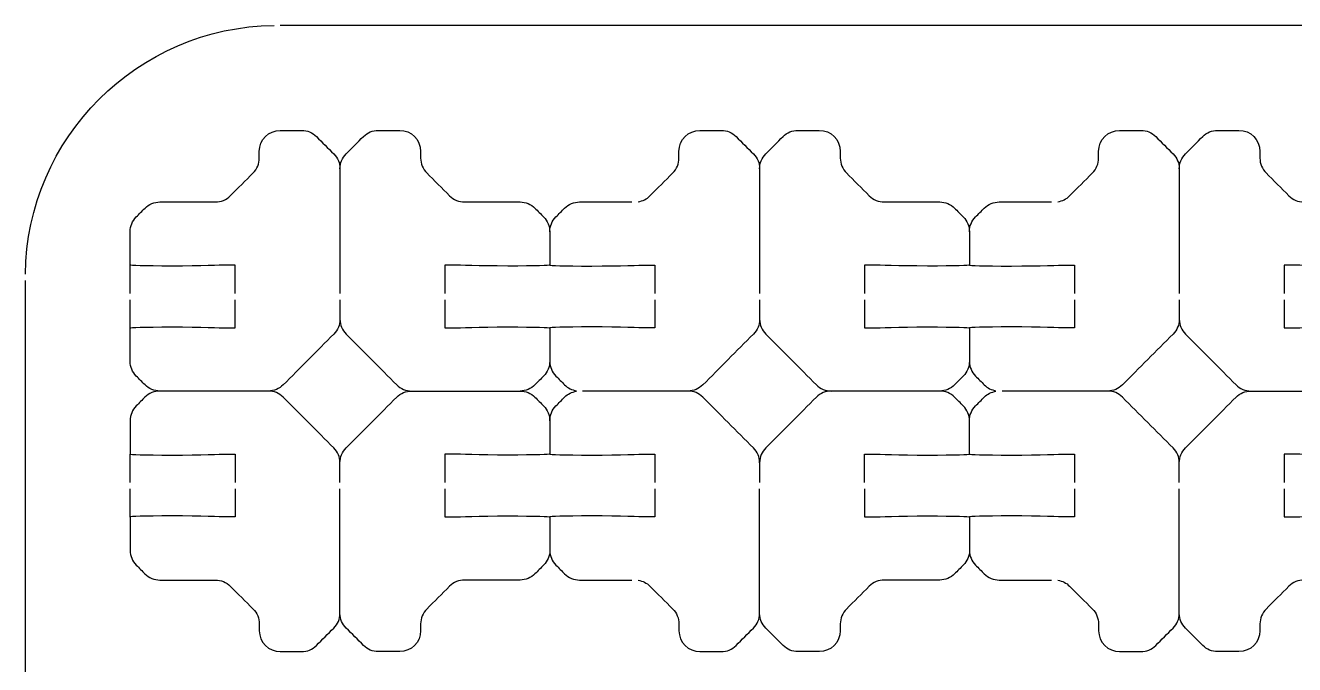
# Model space of a CAD drawing. Extents: x 5 to 405, y 225 to 445.
# Drawn here: x 5 to 65.5, y 414.6 to 445 of the extents above; entities that cross this region are included whole.
import ezdxf

# ---------------------------------------------------------------- set-up
doc = ezdxf.new("R2010")
doc.units = 0
doc.header["$MEASUREMENT"] = 0
doc.layers.add('DEFAULT', color=18, linetype='CONTINUOUS')

msp = doc.modelspace()

# ---------------------------------------------------------------- linework, layer by layer
at = {"layer": 'DEFAULT', "color": 1}
for points in [[(122.849, 444.999), (17.149, 444.999)], [(9.992, 432.236), (9.992, 433.587)], [(5, 237.15), (5, 432.85)], [(9.992, 430.585), (9.992, 431.936)], [(9.992, 423.233), (9.992, 424.584)], [(9.992, 421.582), (9.992, 422.933)]]:
    msp.add_lwpolyline(points, dxfattribs=at)
msp.add_open_spline([(5, 433.15), (5.081, 439.658), (10.341, 444.918), (16.85, 444.999)], degree=3, dxfattribs=at)
for points, knots in [([(14.995, 432.236), (14.995, 432.686), (14.995, 433.136), (14.995, 433.587), (14.828, 433.587), (14.661, 433.587), (14.494, 433.587), (14.367, 433.587), (13.376, 433.537), (11.993, 433.537), (10.61, 433.537), (9.993, 433.562), (9.993, 433.587), (9.993, 434.115), (9.993, 434.643), (9.993, 435.171), (9.993, 435.439), (10.099, 435.693), (10.286, 435.88), (10.425, 436.019), (10.563, 436.157), (10.702, 436.296), (10.889, 436.483), (11.143, 436.589), (11.411, 436.589), (12.294, 436.589), (13.177, 436.589), (14.061, 436.589), (14.325, 436.589), (14.579, 436.695), (14.766, 436.882), (15.129, 437.245), (15.493, 437.608), (15.856, 437.972), (16.043, 438.159), (16.149, 438.413), (16.149, 438.677), (16.149, 438.784), (16.149, 438.891), (16.149, 438.998), (16.149, 439.552), (16.597, 440), (17.151, 440), (17.49, 440), (17.828, 440), (18.167, 440), (18.431, 440), (18.685, 439.894), (18.872, 439.707), (19.149, 439.432), (19.425, 439.157), (19.701, 438.882), (19.888, 438.695), (19.994, 438.437), (19.994, 438.173), (19.994, 436.194), (19.994, 434.215), (19.994, 432.236)], [0, 0, 0, 0, 3.83, 3.83, 3.83, 5.25, 5.25, 5.25, 6.25, 6.25, 6.25, 7.25, 7.25, 7.25, 11.74, 11.74, 11.74, 12.74, 12.74, 12.74, 14.408772, 14.408772, 14.408772, 15.408772, 15.408772, 15.408772, 22.918772, 22.918772, 22.918772, 23.918772, 23.918772, 23.918772, 28.288692, 28.288692, 28.288692, 29.288692, 29.288692, 29.288692, 30.198692, 30.198692, 30.198692, 31.198692, 31.198692, 31.198692, 34.078692, 34.078692, 34.078692, 35.078692, 35.078692, 35.078692, 38.39503, 38.39503, 38.39503, 39.39503, 39.39503, 39.39503, 56.22503, 56.22503, 56.22503, 56.22503]), ([(19.993, 438.173), (19.993, 438.438), (20.099, 438.695), (20.289, 438.882), (20.564, 439.157), (20.84, 439.433), (21.115, 439.708), (21.302, 439.895), (21.556, 440.001), (21.82, 440.001), (22.16, 440.001), (22.5, 440.001), (22.84, 440.001), (23.39, 440.001), (23.838, 439.553), (23.838, 438.999), (23.838, 438.892), (23.838, 438.785), (23.838, 438.678), (23.838, 438.413), (23.944, 438.159), (24.131, 437.972), (24.494, 437.609), (24.858, 437.245), (25.221, 436.882), (25.408, 436.695), (25.662, 436.589), (25.93, 436.589), (26.813, 436.589), (27.696, 436.589), (28.579, 436.589), (28.844, 436.589), (29.098, 436.483), (29.285, 436.296), (29.424, 436.158), (29.563, 436.019), (29.701, 435.88), (29.888, 435.693), (29.994, 435.439), (29.994, 435.171), (29.994, 434.643), (29.994, 434.115), (29.994, 433.587), (29.994, 433.562), (29.377, 433.538), (27.994, 433.538), (26.611, 433.538), (25.62, 433.587), (25.493, 433.587), (25.326, 433.587), (25.159, 433.587), (24.992, 433.587), (24.992, 433.137), (24.992, 432.686), (24.992, 432.236)], [0, 0, 0, 0, 1, 1, 1, 4.30926, 4.30926, 4.30926, 5.30926, 5.30926, 5.30926, 8.19926, 8.19926, 8.19926, 9.19926, 9.19926, 9.19926, 10.10926, 10.10926, 10.10926, 11.10926, 11.10926, 11.10926, 15.47918, 15.47918, 15.47918, 16.47918, 16.47918, 16.47918, 23.98918, 23.98918, 23.98918, 24.98918, 24.98918, 24.98918, 26.657952, 26.657952, 26.657952, 27.657952, 27.657952, 27.657952, 32.147952, 32.147952, 32.147952, 33.147952, 33.147952, 33.147952, 34.147952, 34.147952, 34.147952, 35.567952, 35.567952, 35.567952, 39.397952, 39.397952, 39.397952, 39.397952]), ([(34.211, 436.603), (34.423, 436.631), (34.617, 436.73), (34.769, 436.882), (35.132, 437.245), (35.495, 437.608), (35.859, 437.972), (36.046, 438.159), (36.152, 438.413), (36.152, 438.677), (36.152, 438.784), (36.152, 438.891), (36.152, 438.998), (36.152, 439.552), (36.6, 440), (37.153, 440), (37.492, 440), (37.831, 440), (38.169, 440), (38.434, 440), (38.688, 439.894), (38.875, 439.707), (39.151, 439.432), (39.428, 439.157), (39.704, 438.882), (39.891, 438.695), (39.997, 438.437), (39.997, 438.173), (39.997, 436.194), (39.997, 434.215), (39.997, 432.236)], [0, 0, 0, 0, 1, 1, 1, 5.36992, 5.36992, 5.36992, 6.36992, 6.36992, 6.36992, 7.27992, 7.27992, 7.27992, 8.27992, 8.27992, 8.27992, 11.15992, 11.15992, 11.15992, 12.15992, 12.15992, 12.15992, 15.476258, 15.476258, 15.476258, 16.476258, 16.476258, 16.476258, 33.306258, 33.306258, 33.306258, 33.306258]), ([(39.995, 438.173), (39.995, 438.438), (40.101, 438.695), (40.292, 438.882), (40.567, 439.157), (40.842, 439.433), (41.117, 439.708), (41.304, 439.895), (41.558, 440.001), (41.823, 440.001), (42.163, 440.001), (42.502, 440.001), (42.842, 440.001), (43.393, 440.001), (43.841, 439.553), (43.841, 438.999), (43.841, 438.892), (43.841, 438.785), (43.841, 438.678), (43.841, 438.413), (43.946, 438.159), (44.133, 437.972), (44.497, 437.609), (44.86, 437.245), (45.224, 436.882), (45.411, 436.695), (45.665, 436.589), (45.933, 436.589), (46.816, 436.589), (47.699, 436.589), (48.582, 436.589), (48.847, 436.589), (49.101, 436.483), (49.288, 436.296), (49.426, 436.158), (49.565, 436.019), (49.704, 435.88), (49.891, 435.693), (49.997, 435.439), (49.997, 435.171), (49.997, 434.643), (49.997, 434.115), (49.997, 433.587), (49.997, 433.562), (49.379, 433.538), (47.996, 433.538), (46.613, 433.538), (45.622, 433.587), (45.495, 433.587), (45.328, 433.587), (45.161, 433.587), (44.994, 433.587), (44.994, 433.137), (44.994, 432.686), (44.994, 432.236)], [0, 0, 0, 0, 1, 1, 1, 4.30926, 4.30926, 4.30926, 5.30926, 5.30926, 5.30926, 8.19926, 8.19926, 8.19926, 9.19926, 9.19926, 9.19926, 10.10926, 10.10926, 10.10926, 11.10926, 11.10926, 11.10926, 15.47918, 15.47918, 15.47918, 16.47918, 16.47918, 16.47918, 23.98918, 23.98918, 23.98918, 24.98918, 24.98918, 24.98918, 26.657952, 26.657952, 26.657952, 27.657952, 27.657952, 27.657952, 32.147952, 32.147952, 32.147952, 33.147952, 33.147952, 33.147952, 34.147952, 34.147952, 34.147952, 35.567952, 35.567952, 35.567952, 39.397952, 39.397952, 39.397952, 39.397952]), ([(54.214, 436.603), (54.425, 436.631), (54.619, 436.73), (54.771, 436.882), (55.134, 437.245), (55.498, 437.608), (55.861, 437.972), (56.048, 438.159), (56.154, 438.413), (56.154, 438.677), (56.154, 438.784), (56.154, 438.891), (56.154, 438.998), (56.154, 439.552), (56.602, 440), (57.156, 440), (57.495, 440), (57.833, 440), (58.172, 440), (58.436, 440), (58.69, 439.894), (58.877, 439.707), (59.154, 439.432), (59.43, 439.157), (59.706, 438.882), (59.893, 438.695), (59.999, 438.437), (59.999, 438.173), (59.999, 436.194), (59.999, 434.215), (59.999, 432.236)], [0, 0, 0, 0, 1, 1, 1, 5.36992, 5.36992, 5.36992, 6.36992, 6.36992, 6.36992, 7.27992, 7.27992, 7.27992, 8.27992, 8.27992, 8.27992, 11.15992, 11.15992, 11.15992, 12.15992, 12.15992, 12.15992, 15.476258, 15.476258, 15.476258, 16.476258, 16.476258, 16.476258, 33.306258, 33.306258, 33.306258, 33.306258]), ([(59.998, 438.173), (59.998, 438.438), (60.104, 438.695), (60.294, 438.882), (60.569, 439.157), (60.845, 439.433), (61.12, 439.708), (61.307, 439.895), (61.561, 440.001), (61.825, 440.001), (62.165, 440.001), (62.505, 440.001), (62.845, 440.001), (63.395, 440.001), (63.843, 439.553), (63.843, 438.999), (63.843, 438.892), (63.843, 438.785), (63.843, 438.678), (63.843, 438.413), (63.949, 438.159), (64.136, 437.972), (64.499, 437.609), (64.863, 437.245), (65.226, 436.882), (65.413, 436.695), (65.667, 436.589), (65.935, 436.589), (66.818, 436.589), (67.701, 436.589), (68.584, 436.589), (68.849, 436.589), (69.103, 436.483), (69.29, 436.296), (69.429, 436.158), (69.568, 436.019), (69.706, 435.88), (69.893, 435.693), (69.999, 435.439), (69.999, 435.171), (69.999, 434.643), (69.999, 434.115), (69.999, 433.587), (69.999, 433.562), (69.382, 433.538), (67.999, 433.538), (66.616, 433.538), (65.625, 433.587), (65.498, 433.587), (65.331, 433.587), (65.164, 433.587), (64.997, 433.587), (64.997, 433.137), (64.997, 432.686), (64.997, 432.236)], [0, 0, 0, 0, 1, 1, 1, 4.30926, 4.30926, 4.30926, 5.30926, 5.30926, 5.30926, 8.19926, 8.19926, 8.19926, 9.19926, 9.19926, 9.19926, 10.10926, 10.10926, 10.10926, 11.10926, 11.10926, 11.10926, 15.47918, 15.47918, 15.47918, 16.47918, 16.47918, 16.47918, 23.98918, 23.98918, 23.98918, 24.98918, 24.98918, 24.98918, 26.657952, 26.657952, 26.657952, 27.657952, 27.657952, 27.657952, 32.147952, 32.147952, 32.147952, 33.147952, 33.147952, 33.147952, 34.147952, 34.147952, 34.147952, 35.567952, 35.567952, 35.567952, 39.397952, 39.397952, 39.397952, 39.397952]), ([(29.994, 435.171), (29.994, 435.439), (30.1, 435.693), (30.287, 435.88), (30.426, 436.019), (30.564, 436.158), (30.703, 436.296), (30.89, 436.483), (31.144, 436.589), (31.412, 436.589), (32.245, 436.589), (33.077, 436.589), (33.91, 436.589)], [0, 0, 0, 0, 1, 1, 1, 2.668772, 2.668772, 2.668772, 3.668772, 3.668772, 3.668772, 10.748772, 10.748772, 10.748772, 10.748772]), ([(49.997, 435.171), (49.997, 435.439), (50.102, 435.693), (50.289, 435.88), (50.428, 436.019), (50.567, 436.158), (50.706, 436.296), (50.893, 436.483), (51.147, 436.589), (51.415, 436.589), (52.247, 436.589), (53.08, 436.589), (53.912, 436.589)], [0, 0, 0, 0, 1, 1, 1, 2.668772, 2.668772, 2.668772, 3.668772, 3.668772, 3.668772, 10.748772, 10.748772, 10.748772, 10.748772]), ([(29.994, 433.587), (29.994, 433.562), (30.611, 433.538), (31.994, 433.538), (33.377, 433.538), (34.369, 433.587), (34.496, 433.587), (34.663, 433.587), (34.83, 433.587), (34.997, 433.587), (34.997, 433.137), (34.997, 432.686), (34.997, 432.236)], [0, 0, 0, 0, 1, 1, 1, 2, 2, 2, 3.42, 3.42, 3.42, 7.25, 7.25, 7.25, 7.25]), ([(49.997, 433.587), (49.997, 433.562), (50.614, 433.538), (51.997, 433.538), (53.38, 433.538), (54.371, 433.587), (54.498, 433.587), (54.665, 433.587), (54.832, 433.587), (54.999, 433.587), (54.999, 433.137), (54.999, 432.686), (54.999, 432.236)], [0, 0, 0, 0, 1, 1, 1, 2, 2, 2, 3.42, 3.42, 3.42, 7.25, 7.25, 7.25, 7.25]), ([(19.994, 431.936), (19.994, 431.624), (19.994, 431.312), (19.994, 431.001), (19.994, 430.736), (19.888, 430.482), (19.701, 430.295), (18.897, 429.49), (18.093, 428.684), (17.288, 427.879), (17.102, 427.692), (16.848, 427.586), (16.583, 427.586), (14.859, 427.586), (13.135, 427.586), (11.411, 427.586), (11.143, 427.586), (10.889, 427.692), (10.702, 427.879), (10.563, 428.017), (10.425, 428.156), (10.286, 428.295), (10.099, 428.482), (9.993, 428.736), (9.993, 429.001), (9.993, 429.53), (9.993, 430.059), (9.993, 430.588), (9.993, 430.616), (10.61, 430.637), (11.993, 430.637), (13.376, 430.637), (14.367, 430.588), (14.494, 430.588), (14.661, 430.588), (14.828, 430.588), (14.995, 430.588), (14.995, 431.037), (14.995, 431.486), (14.995, 431.936)], [0, 0, 0, 0, 2.65, 2.65, 2.65, 3.65, 3.65, 3.65, 13.330294, 13.330294, 13.330294, 14.330294, 14.330294, 14.330294, 28.990294, 28.990294, 28.990294, 29.990294, 29.990294, 29.990294, 31.659066, 31.659066, 31.659066, 32.659066, 32.659066, 32.659066, 37.159066, 37.159066, 37.159066, 38.159066, 38.159066, 38.159066, 39.159066, 39.159066, 39.159066, 40.579066, 40.579066, 40.579066, 44.399066, 44.399066, 44.399066, 44.399066]), ([(24.992, 431.936), (24.992, 431.487), (24.992, 431.038), (24.992, 430.589), (25.159, 430.589), (25.326, 430.589), (25.493, 430.589), (25.62, 430.589), (26.611, 430.638), (27.994, 430.638), (29.377, 430.638), (29.994, 430.617), (29.994, 430.589), (29.994, 430.059), (29.994, 429.53), (29.994, 429.001), (29.994, 428.736), (29.888, 428.482), (29.701, 428.295), (29.563, 428.157), (29.424, 428.018), (29.285, 427.879), (29.098, 427.692), (28.844, 427.586), (28.579, 427.586)], [0, 0, 0, 0, 3.82, 3.82, 3.82, 5.24, 5.24, 5.24, 6.24, 6.24, 6.24, 7.24, 7.24, 7.24, 11.74, 11.74, 11.74, 12.74, 12.74, 12.74, 14.408772, 14.408772, 14.408772, 15.408772, 15.408772, 15.408772, 15.408772]), ([(34.997, 431.936), (34.997, 431.487), (34.997, 431.038), (34.997, 430.589), (34.83, 430.589), (34.663, 430.589), (34.496, 430.589), (34.369, 430.589), (33.377, 430.638), (31.994, 430.638), (30.611, 430.638), (29.994, 430.617), (29.994, 430.589), (29.994, 430.059), (29.994, 429.53), (29.994, 429.001), (29.994, 428.736), (30.1, 428.482), (30.287, 428.295), (30.426, 428.157), (30.564, 428.018), (30.703, 427.879), (30.855, 427.727), (31.049, 427.629), (31.261, 427.6)], [0, 0, 0, 0, 3.82, 3.82, 3.82, 5.24, 5.24, 5.24, 6.24, 6.24, 6.24, 7.24, 7.24, 7.24, 11.74, 11.74, 11.74, 12.74, 12.74, 12.74, 14.408772, 14.408772, 14.408772, 15.408772, 15.408772, 15.408772, 15.408772]), ([(39.997, 431.936), (39.997, 431.624), (39.997, 431.312), (39.997, 431.001), (39.997, 430.736), (39.891, 430.482), (39.704, 430.295), (38.9, 429.49), (38.095, 428.684), (37.291, 427.879), (37.104, 427.692), (36.85, 427.586), (36.585, 427.586), (34.911, 427.586), (33.236, 427.586), (31.562, 427.586)], [0, 0, 0, 0, 2.65, 2.65, 2.65, 3.65, 3.65, 3.65, 13.330294, 13.330294, 13.330294, 14.330294, 14.330294, 14.330294, 28.570294, 28.570294, 28.570294, 28.570294]), ([(44.994, 431.936), (44.994, 431.487), (44.994, 431.038), (44.994, 430.589), (45.161, 430.589), (45.328, 430.589), (45.495, 430.589), (45.622, 430.589), (46.613, 430.638), (47.996, 430.638), (49.379, 430.638), (49.997, 430.617), (49.997, 430.589), (49.997, 430.059), (49.997, 429.53), (49.997, 429.001), (49.997, 428.736), (49.891, 428.482), (49.704, 428.295), (49.565, 428.157), (49.426, 428.018), (49.288, 427.879), (49.101, 427.692), (48.847, 427.586), (48.582, 427.586)], [0, 0, 0, 0, 3.82, 3.82, 3.82, 5.24, 5.24, 5.24, 6.24, 6.24, 6.24, 7.24, 7.24, 7.24, 11.74, 11.74, 11.74, 12.74, 12.74, 12.74, 14.408772, 14.408772, 14.408772, 15.408772, 15.408772, 15.408772, 15.408772]), ([(54.999, 431.936), (54.999, 431.487), (54.999, 431.038), (54.999, 430.589), (54.832, 430.589), (54.665, 430.589), (54.498, 430.589), (54.371, 430.589), (53.38, 430.638), (51.997, 430.638), (50.614, 430.638), (49.997, 430.617), (49.997, 430.589), (49.997, 430.059), (49.997, 429.53), (49.997, 429.001), (49.997, 428.736), (50.102, 428.482), (50.289, 428.295), (50.428, 428.157), (50.567, 428.018), (50.706, 427.879), (50.857, 427.727), (51.051, 427.629), (51.263, 427.6)], [0, 0, 0, 0, 3.82, 3.82, 3.82, 5.24, 5.24, 5.24, 6.24, 6.24, 6.24, 7.24, 7.24, 7.24, 11.74, 11.74, 11.74, 12.74, 12.74, 12.74, 14.408772, 14.408772, 14.408772, 15.408772, 15.408772, 15.408772, 15.408772]), ([(59.999, 431.936), (59.999, 431.624), (59.999, 431.312), (59.999, 431.001), (59.999, 430.736), (59.893, 430.482), (59.706, 430.295), (58.902, 429.49), (58.098, 428.684), (57.293, 427.879), (57.107, 427.692), (56.853, 427.586), (56.588, 427.586), (54.913, 427.586), (53.239, 427.586), (51.564, 427.586)], [0, 0, 0, 0, 2.65, 2.65, 2.65, 3.65, 3.65, 3.65, 13.330294, 13.330294, 13.330294, 14.330294, 14.330294, 14.330294, 28.570294, 28.570294, 28.570294, 28.570294]), ([(64.997, 431.936), (64.997, 431.487), (64.997, 431.038), (64.997, 430.589), (65.164, 430.589), (65.331, 430.589), (65.498, 430.589), (65.625, 430.589), (66.616, 430.638), (67.999, 430.638), (69.382, 430.638), (69.999, 430.617), (69.999, 430.589), (69.999, 430.059), (69.999, 429.53), (69.999, 429.001), (69.999, 428.736), (69.893, 428.482), (69.706, 428.295), (69.568, 428.157), (69.429, 428.018), (69.29, 427.879), (69.103, 427.692), (68.849, 427.586), (68.584, 427.586)], [0, 0, 0, 0, 3.82, 3.82, 3.82, 5.24, 5.24, 5.24, 6.24, 6.24, 6.24, 7.24, 7.24, 7.24, 11.74, 11.74, 11.74, 12.74, 12.74, 12.74, 14.408772, 14.408772, 14.408772, 15.408772, 15.408772, 15.408772, 15.408772]), ([(19.994, 431.002), (19.994, 430.737), (20.099, 430.482), (20.286, 430.295), (21.091, 429.49), (21.895, 428.684), (22.7, 427.879), (22.887, 427.691), (23.142, 427.586), (23.407, 427.586)], [0, 0, 0, 0, 1, 1, 1, 10.680293, 10.680293, 10.680293, 11.680293, 11.680293, 11.680293, 11.680293]), ([(39.996, 431.002), (39.996, 430.737), (40.101, 430.482), (40.289, 430.295), (41.093, 429.49), (41.898, 428.684), (42.702, 427.879), (42.889, 427.691), (43.144, 427.586), (43.409, 427.586)], [0, 0, 0, 0, 1, 1, 1, 10.680293, 10.680293, 10.680293, 11.680293, 11.680293, 11.680293, 11.680293]), ([(59.999, 431.002), (59.999, 430.737), (60.104, 430.482), (60.291, 430.295), (61.096, 429.49), (61.9, 428.684), (62.704, 427.879), (62.892, 427.691), (63.147, 427.586), (63.412, 427.586)], [0, 0, 0, 0, 1, 1, 1, 10.679587, 10.679587, 10.679587, 11.679587, 11.679587, 11.679587, 11.679587]), ([(11.41, 427.586), (11.142, 427.586), (10.888, 427.481), (10.701, 427.294), (10.562, 427.155), (10.423, 427.016), (10.284, 426.877), (10.097, 426.69), (9.992, 426.436), (9.992, 426.168), (9.992, 425.64), (9.992, 425.112), (9.992, 424.584), (9.992, 424.556), (10.609, 424.535), (11.992, 424.535), (13.375, 424.535), (14.366, 424.584), (14.493, 424.584), (14.66, 424.584), (14.827, 424.584), (14.994, 424.584), (14.994, 424.134), (14.994, 423.683), (14.994, 423.233)], [0, 0, 0, 0, 1, 1, 1, 2.668772, 2.668772, 2.668772, 3.668772, 3.668772, 3.668772, 8.158772, 8.158772, 8.158772, 9.158772, 9.158772, 9.158772, 10.158772, 10.158772, 10.158772, 11.578772, 11.578772, 11.578772, 15.408772, 15.408772, 15.408772, 15.408772]), ([(19.994, 424.17), (19.994, 424.435), (19.889, 424.689), (19.701, 424.876), (18.897, 425.682), (18.093, 426.487), (17.288, 427.292), (17.101, 427.48), (16.846, 427.586), (16.581, 427.586)], [0, 0, 0, 0, 1, 1, 1, 10.679587, 10.679587, 10.679587, 11.679587, 11.679587, 11.679587, 11.679587]), ([(19.994, 423.233), (19.994, 423.544), (19.994, 423.856), (19.994, 424.168), (19.994, 424.436), (20.1, 424.69), (20.287, 424.877), (21.091, 425.682), (21.896, 426.488), (22.7, 427.293), (22.887, 427.48), (23.145, 427.586), (23.409, 427.586), (25.133, 427.586), (26.857, 427.586), (28.581, 427.586), (28.845, 427.586), (29.099, 427.48), (29.286, 427.293), (29.425, 427.154), (29.564, 427.016), (29.703, 426.877), (29.89, 426.69), (29.996, 426.436), (29.996, 426.168), (29.996, 425.64), (29.996, 425.112), (29.996, 424.584), (29.996, 424.556), (29.378, 424.534), (27.995, 424.534), (26.612, 424.534), (25.621, 424.584), (25.494, 424.584), (25.327, 424.584), (25.16, 424.584), (24.993, 424.584), (24.993, 424.133), (24.993, 423.683), (24.993, 423.233)], [0, 0, 0, 0, 2.65, 2.65, 2.65, 3.65, 3.65, 3.65, 13.330294, 13.330294, 13.330294, 14.330294, 14.330294, 14.330294, 28.990294, 28.990294, 28.990294, 29.990294, 29.990294, 29.990294, 31.659066, 31.659066, 31.659066, 32.659066, 32.659066, 32.659066, 37.149066, 37.149066, 37.149066, 38.149066, 38.149066, 38.149066, 39.149066, 39.149066, 39.149066, 40.569066, 40.569066, 40.569066, 44.399066, 44.399066, 44.399066, 44.399066]), ([(29.994, 426.168), (29.994, 426.436), (30.1, 426.69), (30.287, 426.877), (30.426, 427.016), (30.564, 427.155), (30.703, 427.294), (30.855, 427.445), (31.049, 427.544), (31.261, 427.572)], [0, 0, 0, 0, 1, 1, 1, 2.668772, 2.668772, 2.668772, 3.668772, 3.668772, 3.668772, 3.668772]), ([(39.996, 424.17), (39.996, 424.435), (39.891, 424.689), (39.704, 424.876), (38.899, 425.682), (38.095, 426.487), (37.291, 427.292), (37.103, 427.48), (36.848, 427.586), (36.583, 427.586)], [0, 0, 0, 0, 1, 1, 1, 10.679587, 10.679587, 10.679587, 11.679587, 11.679587, 11.679587, 11.679587]), ([(44.996, 423.233), (44.996, 423.683), (44.996, 424.133), (44.996, 424.584), (45.163, 424.584), (45.33, 424.584), (45.497, 424.584), (45.624, 424.584), (46.615, 424.534), (47.998, 424.534), (49.381, 424.534), (49.998, 424.556), (49.998, 424.584), (49.998, 425.112), (49.998, 425.64), (49.998, 426.168), (49.998, 426.436), (49.892, 426.69), (49.705, 426.877), (49.566, 427.016), (49.428, 427.154), (49.289, 427.293), (49.102, 427.48), (48.848, 427.586), (48.583, 427.586), (46.859, 427.586), (45.136, 427.586), (43.412, 427.586), (43.147, 427.586), (42.89, 427.48), (42.703, 427.293), (41.898, 426.488), (41.094, 425.682), (40.29, 424.877), (40.103, 424.69), (39.997, 424.439), (39.997, 424.168), (39.997, 423.856), (39.997, 423.544), (39.997, 423.233)], [0, 0, 0, 0, 3.83, 3.83, 3.83, 5.25, 5.25, 5.25, 6.25, 6.25, 6.25, 7.25, 7.25, 7.25, 11.74, 11.74, 11.74, 12.74, 12.74, 12.74, 14.408772, 14.408772, 14.408772, 15.408772, 15.408772, 15.408772, 30.068772, 30.068772, 30.068772, 31.068772, 31.068772, 31.068772, 40.749066, 40.749066, 40.749066, 41.759066, 41.759066, 41.759066, 44.409066, 44.409066, 44.409066, 44.409066]), ([(49.997, 426.168), (49.997, 426.436), (50.102, 426.69), (50.289, 426.877), (50.428, 427.016), (50.567, 427.155), (50.706, 427.294), (50.857, 427.445), (51.051, 427.544), (51.263, 427.572)], [0, 0, 0, 0, 1, 1, 1, 2.668772, 2.668772, 2.668772, 3.668772, 3.668772, 3.668772, 3.668772]), ([(59.999, 424.17), (59.999, 424.435), (59.894, 424.689), (59.706, 424.876), (58.902, 425.682), (58.098, 426.487), (57.293, 427.292), (57.106, 427.48), (56.851, 427.586), (56.586, 427.586)], [0, 0, 0, 0, 1, 1, 1, 10.679587, 10.679587, 10.679587, 11.679587, 11.679587, 11.679587, 11.679587]), ([(59.999, 423.233), (59.999, 423.544), (59.999, 423.856), (59.999, 424.168), (59.999, 424.436), (60.105, 424.69), (60.292, 424.877), (61.096, 425.682), (61.901, 426.488), (62.705, 427.293), (62.892, 427.48), (63.15, 427.586), (63.414, 427.586), (65.138, 427.586), (66.862, 427.586), (68.586, 427.586), (68.85, 427.586), (69.104, 427.48), (69.291, 427.293), (69.43, 427.154), (69.569, 427.016), (69.708, 426.877), (69.895, 426.69), (70.001, 426.436), (70.001, 426.168), (70.001, 425.64), (70.001, 425.112), (70.001, 424.584), (70.001, 424.556), (69.383, 424.534), (68, 424.534), (66.617, 424.534), (65.626, 424.584), (65.499, 424.584), (65.332, 424.584), (65.165, 424.584), (64.998, 424.584), (64.998, 424.133), (64.998, 423.683), (64.998, 423.233)], [0, 0, 0, 0, 2.65, 2.65, 2.65, 3.65, 3.65, 3.65, 13.330294, 13.330294, 13.330294, 14.330294, 14.330294, 14.330294, 28.990294, 28.990294, 28.990294, 29.990294, 29.990294, 29.990294, 31.659066, 31.659066, 31.659066, 32.659066, 32.659066, 32.659066, 37.149066, 37.149066, 37.149066, 38.149066, 38.149066, 38.149066, 39.149066, 39.149066, 39.149066, 40.569066, 40.569066, 40.569066, 44.399066, 44.399066, 44.399066, 44.399066]), ([(29.994, 424.584), (29.994, 424.556), (30.611, 424.535), (31.994, 424.535), (33.377, 424.535), (34.369, 424.584), (34.496, 424.584), (34.663, 424.584), (34.83, 424.584), (34.997, 424.584), (34.997, 424.134), (34.997, 423.683), (34.997, 423.233)], [0, 0, 0, 0, 1, 1, 1, 2, 2, 2, 3.42, 3.42, 3.42, 7.25, 7.25, 7.25, 7.25]), ([(49.997, 424.584), (49.997, 424.556), (50.614, 424.535), (51.997, 424.535), (53.38, 424.535), (54.371, 424.584), (54.498, 424.584), (54.665, 424.584), (54.832, 424.584), (54.999, 424.584), (54.999, 424.134), (54.999, 423.683), (54.999, 423.233)], [0, 0, 0, 0, 1, 1, 1, 2, 2, 2, 3.42, 3.42, 3.42, 7.25, 7.25, 7.25, 7.25]), ([(14.994, 422.933), (14.994, 422.484), (14.994, 422.035), (14.994, 421.586), (14.827, 421.586), (14.66, 421.586), (14.493, 421.586), (14.366, 421.586), (13.375, 421.635), (11.992, 421.635), (10.609, 421.635), (9.992, 421.61), (9.992, 421.586), (9.992, 421.056), (9.992, 420.527), (9.992, 419.998), (9.992, 419.734), (10.097, 419.48), (10.284, 419.293), (10.423, 419.154), (10.562, 419.015), (10.701, 418.876), (10.888, 418.689), (11.142, 418.583), (11.41, 418.583), (12.293, 418.583), (13.176, 418.583), (14.059, 418.583), (14.324, 418.583), (14.578, 418.478), (14.765, 418.291), (15.128, 417.927), (15.491, 417.564), (15.855, 417.201), (16.042, 417.014), (16.148, 416.76), (16.148, 416.491), (16.148, 416.384), (16.148, 416.277), (16.148, 416.17), (16.148, 415.62), (16.596, 415.172), (17.149, 415.172), (17.488, 415.172), (17.827, 415.172), (18.165, 415.172), (18.43, 415.172), (18.684, 415.278), (18.871, 415.465), (19.147, 415.74), (19.424, 416.015), (19.7, 416.29), (19.887, 416.477), (19.993, 416.731), (19.993, 416.996)], [0, 0, 0, 0, 3.82, 3.82, 3.82, 5.24, 5.24, 5.24, 6.24, 6.24, 6.24, 7.24, 7.24, 7.24, 11.74, 11.74, 11.74, 12.74, 12.74, 12.74, 14.408772, 14.408772, 14.408772, 15.408772, 15.408772, 15.408772, 22.918772, 22.918772, 22.918772, 23.918772, 23.918772, 23.918772, 28.288692, 28.288692, 28.288692, 29.288692, 29.288692, 29.288692, 30.198692, 30.198692, 30.198692, 31.198692, 31.198692, 31.198692, 34.078692, 34.078692, 34.078692, 35.078692, 35.078692, 35.078692, 38.39503, 38.39503, 38.39503, 39.39503, 39.39503, 39.39503, 39.39503]), ([(24.993, 422.933), (24.993, 422.484), (24.993, 422.034), (24.993, 421.585), (25.16, 421.585), (25.327, 421.585), (25.494, 421.585), (25.621, 421.585), (26.612, 421.635), (27.995, 421.635), (29.378, 421.635), (29.996, 421.61), (29.996, 421.585), (29.996, 421.056), (29.996, 420.527), (29.996, 419.998), (29.996, 419.733), (29.89, 419.479), (29.703, 419.292), (29.564, 419.153), (29.425, 419.015), (29.286, 418.876), (29.099, 418.689), (28.845, 418.583), (28.581, 418.583), (27.698, 418.583), (26.815, 418.583), (25.932, 418.583), (25.663, 418.583), (25.409, 418.477), (25.222, 418.29), (24.859, 417.927), (24.496, 417.564), (24.132, 417.2), (23.945, 417.013), (23.84, 416.759), (23.84, 416.491), (23.84, 416.384), (23.84, 416.277), (23.84, 416.17), (23.84, 415.62), (23.392, 415.172), (22.841, 415.172), (22.501, 415.172), (22.162, 415.172), (21.822, 415.172), (21.557, 415.172), (21.303, 415.278), (21.116, 415.465), (20.841, 415.74), (20.566, 416.015), (20.291, 416.29), (20.1, 416.477), (19.994, 416.731), (19.994, 416.996), (19.994, 418.975), (19.994, 420.954), (19.994, 422.933)], [0, 0, 0, 0, 3.82, 3.82, 3.82, 5.24, 5.24, 5.24, 6.24, 6.24, 6.24, 7.24, 7.24, 7.24, 11.74, 11.74, 11.74, 12.74, 12.74, 12.74, 14.408772, 14.408772, 14.408772, 15.408772, 15.408772, 15.408772, 22.918772, 22.918772, 22.918772, 23.918772, 23.918772, 23.918772, 28.288692, 28.288692, 28.288692, 29.288692, 29.288692, 29.288692, 30.198692, 30.198692, 30.198692, 31.198692, 31.198692, 31.198692, 34.088692, 34.088692, 34.088692, 35.088692, 35.088692, 35.088692, 38.397952, 38.397952, 38.397952, 39.397952, 39.397952, 39.397952, 56.227952, 56.227952, 56.227952, 56.227952]), ([(34.997, 422.933), (34.997, 422.484), (34.997, 422.035), (34.997, 421.586), (34.83, 421.586), (34.663, 421.586), (34.496, 421.586), (34.369, 421.586), (33.377, 421.635), (31.994, 421.635), (30.611, 421.635), (29.994, 421.61), (29.994, 421.586)], [0, 0, 0, 0, 3.82, 3.82, 3.82, 5.24, 5.24, 5.24, 6.24, 6.24, 6.24, 7.24, 7.24, 7.24, 7.24]), ([(44.996, 422.933), (44.996, 422.484), (44.996, 422.034), (44.996, 421.585), (45.163, 421.585), (45.33, 421.585), (45.497, 421.585), (45.624, 421.585), (46.615, 421.635), (47.998, 421.635), (49.381, 421.635), (49.998, 421.61), (49.998, 421.585), (49.998, 421.056), (49.998, 420.527), (49.998, 419.998), (49.998, 419.733), (49.892, 419.479), (49.705, 419.292), (49.566, 419.153), (49.428, 419.015), (49.289, 418.876), (49.102, 418.689), (48.848, 418.583), (48.583, 418.583), (47.7, 418.583), (46.817, 418.583), (45.934, 418.583), (45.666, 418.583), (45.412, 418.477), (45.225, 418.29), (44.862, 417.927), (44.498, 417.564), (44.135, 417.2), (43.948, 417.013), (43.842, 416.759), (43.842, 416.491), (43.842, 416.384), (43.842, 416.277), (43.842, 416.17), (43.842, 415.62), (43.394, 415.172), (42.844, 415.172), (42.504, 415.172), (42.164, 415.172), (41.824, 415.172), (41.56, 415.172), (41.306, 415.278), (41.119, 415.465), (40.843, 415.74), (40.568, 416.015), (40.293, 416.29), (40.103, 416.477), (39.997, 416.731), (39.997, 416.996), (39.997, 418.975), (39.997, 420.954), (39.997, 422.933)], [0, 0, 0, 0, 3.82, 3.82, 3.82, 5.24, 5.24, 5.24, 6.24, 6.24, 6.24, 7.24, 7.24, 7.24, 11.74, 11.74, 11.74, 12.74, 12.74, 12.74, 14.408772, 14.408772, 14.408772, 15.408772, 15.408772, 15.408772, 22.918772, 22.918772, 22.918772, 23.918772, 23.918772, 23.918772, 28.288692, 28.288692, 28.288692, 29.288692, 29.288692, 29.288692, 30.198692, 30.198692, 30.198692, 31.198692, 31.198692, 31.198692, 34.088692, 34.088692, 34.088692, 35.088692, 35.088692, 35.088692, 38.397952, 38.397952, 38.397952, 39.397952, 39.397952, 39.397952, 56.227952, 56.227952, 56.227952, 56.227952]), ([(54.999, 422.933), (54.999, 422.484), (54.999, 422.035), (54.999, 421.586), (54.832, 421.586), (54.665, 421.586), (54.498, 421.586), (54.371, 421.586), (53.38, 421.635), (51.997, 421.635), (50.614, 421.635), (49.997, 421.61), (49.997, 421.586)], [0, 0, 0, 0, 3.82, 3.82, 3.82, 5.24, 5.24, 5.24, 6.24, 6.24, 6.24, 7.24, 7.24, 7.24, 7.24]), ([(64.998, 422.933), (64.998, 422.484), (64.998, 422.034), (64.998, 421.585), (65.165, 421.585), (65.332, 421.585), (65.499, 421.585), (65.626, 421.585), (66.617, 421.635), (68, 421.635), (69.383, 421.635), (70.001, 421.61), (70.001, 421.585), (70.001, 421.056), (70.001, 420.527), (70.001, 419.998), (70.001, 419.733), (69.895, 419.479), (69.708, 419.292), (69.569, 419.153), (69.43, 419.015), (69.291, 418.876), (69.104, 418.689), (68.85, 418.583), (68.586, 418.583), (67.703, 418.583), (66.82, 418.583), (65.937, 418.583), (65.668, 418.583), (65.414, 418.477), (65.227, 418.29), (64.864, 417.927), (64.501, 417.564), (64.137, 417.2), (63.95, 417.013), (63.845, 416.759), (63.845, 416.491), (63.845, 416.384), (63.845, 416.277), (63.845, 416.17), (63.845, 415.62), (63.397, 415.172), (62.846, 415.172), (62.506, 415.172), (62.167, 415.172), (61.827, 415.172), (61.562, 415.172), (61.308, 415.278), (61.121, 415.465), (60.846, 415.74), (60.571, 416.015), (60.296, 416.29), (60.105, 416.477), (59.999, 416.731), (59.999, 416.996), (59.999, 418.975), (59.999, 420.954), (59.999, 422.933)], [0, 0, 0, 0, 3.82, 3.82, 3.82, 5.24, 5.24, 5.24, 6.24, 6.24, 6.24, 7.24, 7.24, 7.24, 11.74, 11.74, 11.74, 12.74, 12.74, 12.74, 14.408772, 14.408772, 14.408772, 15.408772, 15.408772, 15.408772, 22.918772, 22.918772, 22.918772, 23.918772, 23.918772, 23.918772, 28.288692, 28.288692, 28.288692, 29.288692, 29.288692, 29.288692, 30.198692, 30.198692, 30.198692, 31.198692, 31.198692, 31.198692, 34.088692, 34.088692, 34.088692, 35.088692, 35.088692, 35.088692, 38.397952, 38.397952, 38.397952, 39.397952, 39.397952, 39.397952, 56.227952, 56.227952, 56.227952, 56.227952]), ([(29.994, 419.998), (29.994, 419.734), (30.1, 419.48), (30.287, 419.293), (30.426, 419.154), (30.564, 419.015), (30.703, 418.876), (30.89, 418.689), (31.144, 418.583), (31.412, 418.583), (32.245, 418.583), (33.077, 418.583), (33.91, 418.583)], [0, 0, 0, 0, 1, 1, 1, 2.668772, 2.668772, 2.668772, 3.668772, 3.668772, 3.668772, 10.748772, 10.748772, 10.748772, 10.748772]), ([(49.997, 419.998), (49.997, 419.734), (50.102, 419.48), (50.289, 419.293), (50.428, 419.154), (50.567, 419.015), (50.706, 418.876), (50.893, 418.689), (51.147, 418.583), (51.415, 418.583), (52.247, 418.583), (53.08, 418.583), (53.912, 418.583)], [0, 0, 0, 0, 1, 1, 1, 2.668772, 2.668772, 2.668772, 3.668772, 3.668772, 3.668772, 10.748772, 10.748772, 10.748772, 10.748772]), ([(34.21, 418.569), (34.421, 418.541), (34.616, 418.442), (34.767, 418.291), (35.131, 417.927), (35.494, 417.564), (35.857, 417.201), (36.044, 417.014), (36.15, 416.76), (36.15, 416.491), (36.15, 416.384), (36.15, 416.277), (36.15, 416.17), (36.15, 415.62), (36.598, 415.172), (37.152, 415.172), (37.491, 415.172), (37.829, 415.172), (38.168, 415.172), (38.433, 415.172), (38.687, 415.278), (38.874, 415.465), (39.15, 415.74), (39.426, 416.015), (39.703, 416.29), (39.89, 416.477), (39.995, 416.731), (39.995, 416.996)], [0, 0, 0, 0, 1, 1, 1, 5.36992, 5.36992, 5.36992, 6.36992, 6.36992, 6.36992, 7.27992, 7.27992, 7.27992, 8.27992, 8.27992, 8.27992, 11.15992, 11.15992, 11.15992, 12.15992, 12.15992, 12.15992, 15.476258, 15.476258, 15.476258, 16.476258, 16.476258, 16.476258, 16.476258]), ([(54.212, 418.569), (54.424, 418.541), (54.618, 418.442), (54.77, 418.291), (55.133, 417.927), (55.496, 417.564), (55.86, 417.201), (56.047, 417.014), (56.153, 416.76), (56.153, 416.491), (56.153, 416.384), (56.153, 416.277), (56.153, 416.17), (56.153, 415.62), (56.601, 415.172), (57.154, 415.172), (57.493, 415.172), (57.832, 415.172), (58.17, 415.172), (58.435, 415.172), (58.689, 415.278), (58.876, 415.465), (59.152, 415.74), (59.429, 416.015), (59.705, 416.29), (59.892, 416.477), (59.998, 416.731), (59.998, 416.996)], [0, 0, 0, 0, 1, 1, 1, 5.36992, 5.36992, 5.36992, 6.36992, 6.36992, 6.36992, 7.27992, 7.27992, 7.27992, 8.27992, 8.27992, 8.27992, 11.15992, 11.15992, 11.15992, 12.15992, 12.15992, 12.15992, 15.476258, 15.476258, 15.476258, 16.476258, 16.476258, 16.476258, 16.476258])]:
    msp.add_open_spline(points, degree=3, knots=knots, dxfattribs=at)

doc.saveas('drawing.dxf')
